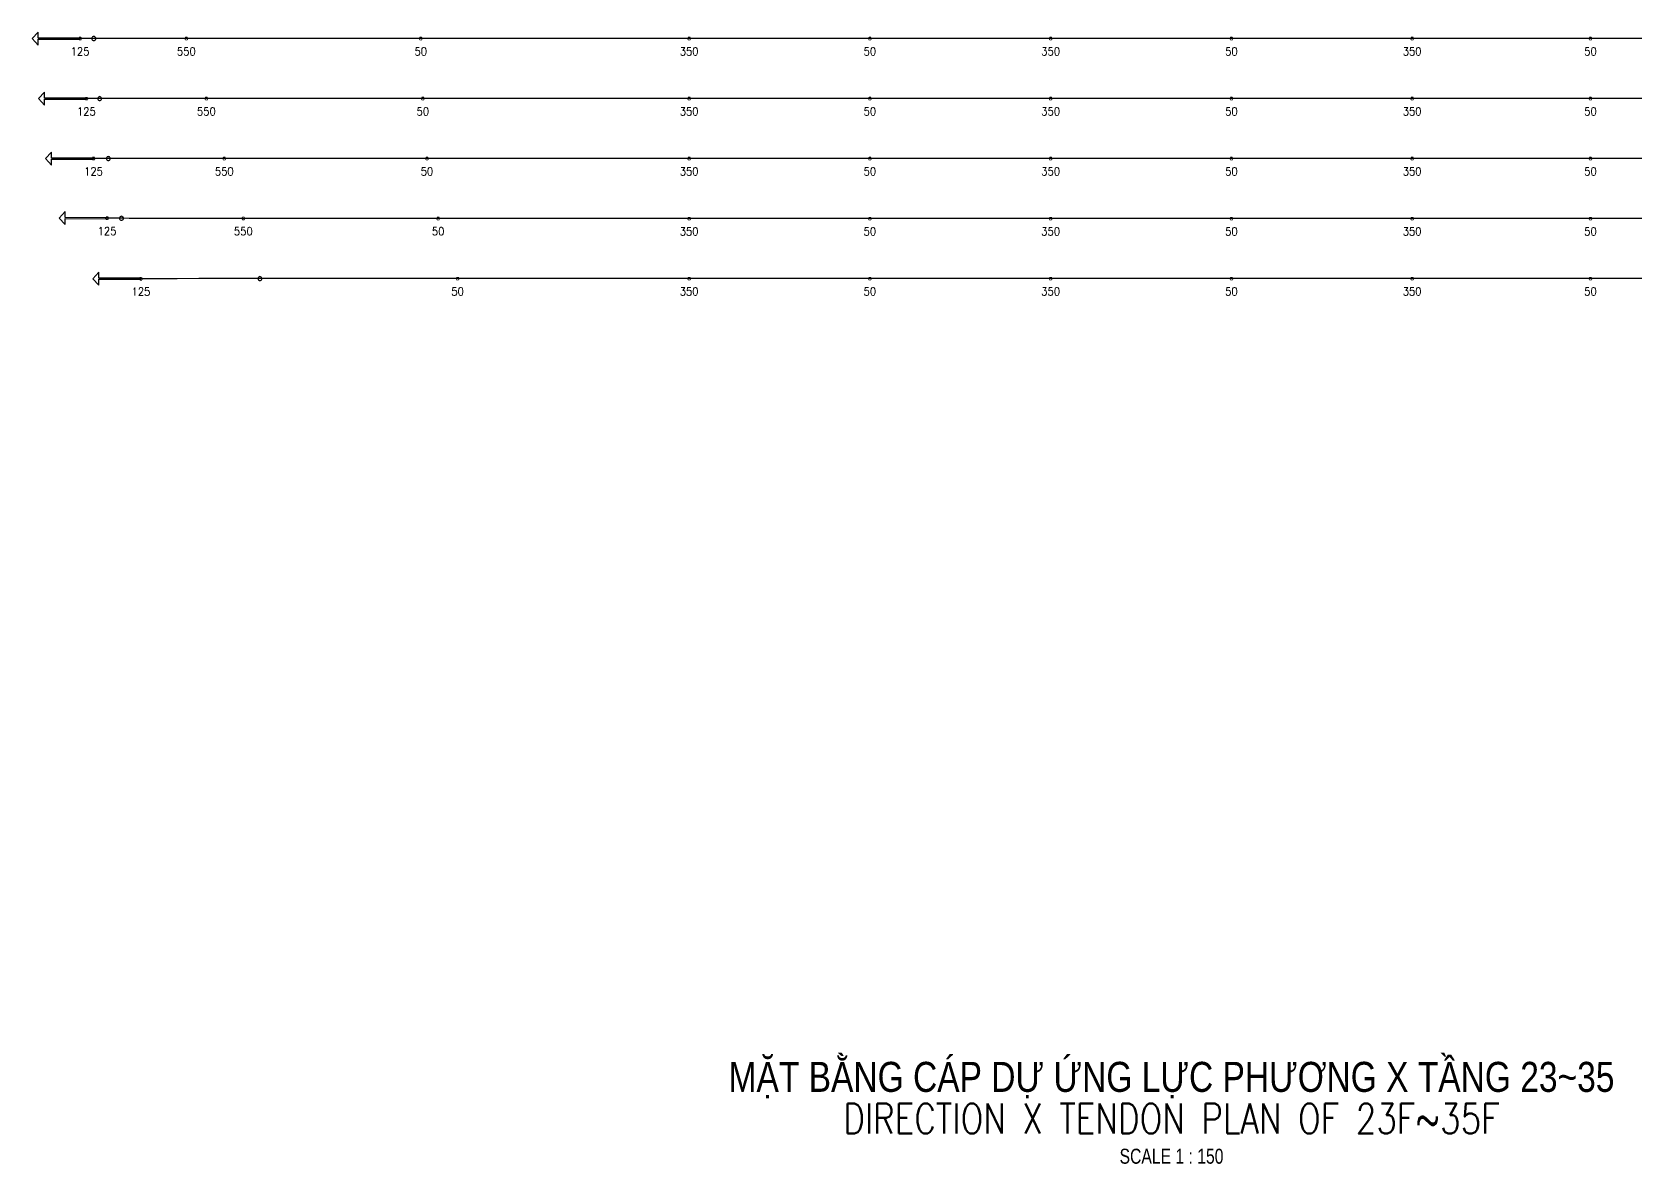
# Model space of a CAD drawing. Header units: millimetres. Extents: x -179076 to 505271, y -18667 to 80933.
# Drawn here: x 287479 to 327565, y 18374 to 46662 of the extents above; entities that cross this region are included whole.
import ezdxf
from ezdxf.enums import TextEntityAlignment as Align

# ---------------------------------------------------------------- set-up
doc = ezdxf.new("R2010")
doc.units = ezdxf.units.MM
doc.layers.get('0').update_dxf_attribs({"lineweight": 20})
doc.layers.add('Current_plane_Tendon', color=7, linetype='Continuous', true_color=0xab0000)
for name, color, linetype, lineweight in [('NDC_S_ANNO', 7, 'Continuous', 20), ('NDC_S_ENG TITLE', 3, 'Continuous', 20), ('NDC_S_TEXT SYMBOL', 7, 'Continuous', 20), ('NDC_S_VN TITLE', 6, 'Continuous', 35)]:
    doc.layers.add(name, color=color, linetype=linetype, lineweight=lineweight)
doc.styles.add('NDC_ANNO', font='', dxfattribs={"width": 0.8})
doc.styles.add('NDC_EN TXT', font='romans.shx', dxfattribs={"width": 0.8})
doc.styles.add('NDC_VIE TXT', font='arial.ttf', dxfattribs={"width": 0.8})
doc.styles.get("Standard").update_dxf_attribs({"font": 'arial.ttf'})
doc.styles.get('NDC_ANNO').set_extended_font_data('Dotum')

# ---------------------------------------------------------------- blocks, each defined once
blk = doc.blocks.new('Drawing name_symbol')
at = {"layer": 'NDC_S_ENG TITLE', "style": 'NDC_EN TXT', "width": 0.8}
blk.add_attdef('SECTDET1', text='', height=5, dxfattribs=at).set_placement((0, 1.01), align=Align.CENTER)
at = {"layer": 'NDC_S_TEXT SYMBOL', "lineweight": 25, "style": 'NDC_ANNO', "width": 0.8}
blk.add_attdef('SSCALE', text='', height=2.5, dxfattribs=at).set_placement((0, -4), align=Align.CENTER)
at = {"layer": 'NDC_S_VN TITLE', "style": 'NDC_VIE TXT', "width": 0.8}
blk.add_attdef('SECTDET2', text='', height=5, dxfattribs=at).set_placement((0, 7.97), align=Align.CENTER)
blk = doc.blocks.new('CAPX112344')
at = {"layer": 'Current_plane_Tendon', "color": 14, "linetype": 'Continuous', "true_color": 0xab0000}
for points, elevation in [([(413375, 305315), (412325, 305315), (412325, 305465), (412175, 305303), (412325, 305141), (412325, 305291), (413375, 305291)], 59), ([(413768, 305303), (413765, 305319), (413758, 305333), (413747, 305344), (413733, 305351), (413718, 305353), (413702, 305351), (413688, 305344), (413677, 305333), (413670, 305319), (413668, 305303), (413670, 305288), (413677, 305274), (413688, 305263), (413702, 305256), (413718, 305253), (413733, 305256), (413747, 305263), (413758, 305274), (413765, 305288), (413768, 305303)], 180), ([(413533, 303814), (412483, 303814), (412483, 303964), (412333, 303802), (412483, 303640), (412483, 303790), (413533, 303790)], 58), ([(413914, 303802), (413911, 303817), (413904, 303831), (413893, 303842), (413879, 303849), (413864, 303852), (413848, 303849), (413834, 303842), (413823, 303831), (413816, 303817), (413814, 303802), (413816, 303786), (413823, 303773), (413834, 303761), (413848, 303754), (413864, 303752), (413879, 303754), (413893, 303761), (413904, 303773), (413911, 303786), (413914, 303802)], 180), ([(413711, 302316), (412661, 302316), (412661, 302466), (412511, 302304), (412661, 302142), (412661, 302292), (413711, 302292)], 55), ([(414131, 302304), (414128, 302319), (414121, 302333), (414110, 302344), (414096, 302351), (414081, 302354), (414065, 302351), (414051, 302344), (414040, 302333), (414033, 302319), (414031, 302304), (414033, 302288), (414040, 302274), (414051, 302263), (414065, 302256), (414081, 302254), (414096, 302256), (414110, 302263), (414121, 302274), (414128, 302288), (414131, 302304)], 180), ([(414050, 300825), (413000, 300830), (413001, 300980), (412850, 300818), (413000, 300656), (413000, 300806), (414050, 300801)], 61), ([(414459, 300811), (414456, 300827), (414449, 300841), (414438, 300852), (414424, 300859), (414409, 300861), (414393, 300859), (414379, 300852), (414368, 300841), (414361, 300827), (414359, 300811), (414361, 300796), (414368, 300782), (414379, 300771), (414393, 300764), (414409, 300761), (414424, 300764), (414438, 300771), (414449, 300782), (414456, 300796), (414459, 300811)], 180), ([(414895, 299313), (413845, 299313), (413845, 299463), (413695, 299301), (413845, 299139), (413845, 299289), (414895, 299289)], 64), ([(417920, 299303), (417917, 299319), (417910, 299333), (417899, 299344), (417885, 299351), (417870, 299353), (417854, 299351), (417840, 299344), (417829, 299333), (417822, 299319), (417820, 299303), (417822, 299288), (417829, 299274), (417840, 299263), (417854, 299256), (417870, 299253), (417885, 299256), (417899, 299263), (417910, 299274), (417917, 299288), (417920, 299303)], 189)]:
    blk.add_lwpolyline(points, close=True, dxfattribs=dict(at, elevation=elevation))
for points, elevation in [([(413415, 305303, 20, 20, 0), (413395, 305338, 20, 20, 0), (413355, 305338, 20, 20, 0), (413335, 305303, 20, 20, 0), (413355, 305269, 20, 20, 0), (413395, 305269, 20, 20, 0)], 59), ([(416070, 305303, 20, 20, 0), (416050, 305338, 20, 20, 0), (416010, 305338, 20, 20, 0), (415990, 305303, 20, 20, 0), (416010, 305269, 20, 20, 0), (416050, 305269, 20, 20, 0)], 130), ([(421929, 305303, 20, 20, 0), (421909, 305338, 20, 20, 0), (421869, 305338, 20, 20, 0), (421849, 305303, 20, 20, 0), (421869, 305269, 20, 20, 0), (421909, 305269, 20, 20, 0)], -20), ([(428637, 305303, 20, 20, 0), (428617, 305338, 20, 20, 0), (428577, 305338, 20, 20, 0), (428557, 305303, 20, 20, 0), (428577, 305269, 20, 20, 0), (428617, 305269, 20, 20, 0)], 130), ([(433155, 305303, 20, 20, 0), (433135, 305338, 20, 20, 0), (433095, 305338, 20, 20, 0), (433075, 305303, 20, 20, 0), (433095, 305269, 20, 20, 0), (433135, 305269, 20, 20, 0)], -20), ([(437672, 305303, 20, 20, 0), (437652, 305338, 20, 20, 0), (437612, 305338, 20, 20, 0), (437592, 305303, 20, 20, 0), (437612, 305269, 20, 20, 0), (437652, 305269, 20, 20, 0)], 130), ([(442190, 305303, 20, 20, 0), (442170, 305338, 20, 20, 0), (442130, 305338, 20, 20, 0), (442110, 305303, 20, 20, 0), (442130, 305269, 20, 20, 0), (442170, 305269, 20, 20, 0)], -20), ([(446707, 305303, 20, 20, 0), (446687, 305338, 20, 20, 0), (446647, 305338, 20, 20, 0), (446627, 305303, 20, 20, 0), (446647, 305269, 20, 20, 0), (446687, 305269, 20, 20, 0)], 130), ([(451163, 305303, 20, 20, 0), (451143, 305338, 20, 20, 0), (451103, 305338, 20, 20, 0), (451083, 305303, 20, 20, 0), (451103, 305269, 20, 20, 0), (451143, 305269, 20, 20, 0)], -20), ([(413573, 303802, 20, 20, 0), (413553, 303837, 20, 20, 0), (413513, 303837, 20, 20, 0), (413493, 303802, 20, 20, 0), (413513, 303767, 20, 20, 0), (413553, 303767, 20, 20, 0)], 58), ([(416571, 303803, 20, 20, 0), (416551, 303838, 20, 20, 0), (416511, 303838, 20, 20, 0), (416491, 303803, 20, 20, 0), (416511, 303769, 20, 20, 0), (416551, 303769, 20, 20, 0)], 130), ([(421980, 303803, 20, 20, 0), (421960, 303838, 20, 20, 0), (421920, 303838, 20, 20, 0), (421900, 303803, 20, 20, 0), (421920, 303769, 20, 20, 0), (421960, 303769, 20, 20, 0)], -20), ([(428637, 303803, 20, 20, 0), (428617, 303838, 20, 20, 0), (428577, 303838, 20, 20, 0), (428557, 303803, 20, 20, 0), (428577, 303769, 20, 20, 0), (428617, 303769, 20, 20, 0)], 130), ([(433155, 303803, 20, 20, 0), (433135, 303838, 20, 20, 0), (433095, 303838, 20, 20, 0), (433075, 303803, 20, 20, 0), (433095, 303769, 20, 20, 0), (433135, 303769, 20, 20, 0)], -20), ([(437672, 303803, 20, 20, 0), (437652, 303838, 20, 20, 0), (437612, 303838, 20, 20, 0), (437592, 303803, 20, 20, 0), (437612, 303769, 20, 20, 0), (437652, 303769, 20, 20, 0)], 130), ([(442190, 303803, 20, 20, 0), (442170, 303838, 20, 20, 0), (442130, 303838, 20, 20, 0), (442110, 303803, 20, 20, 0), (442130, 303769, 20, 20, 0), (442170, 303769, 20, 20, 0)], -20), ([(446707, 303803, 20, 20, 0), (446687, 303838, 20, 20, 0), (446647, 303838, 20, 20, 0), (446627, 303803, 20, 20, 0), (446647, 303769, 20, 20, 0), (446687, 303769, 20, 20, 0)], 130), ([(451163, 303803, 20, 20, 0), (451143, 303838, 20, 20, 0), (451103, 303838, 20, 20, 0), (451083, 303803, 20, 20, 0), (451103, 303769, 20, 20, 0), (451143, 303769, 20, 20, 0)], -20), ([(413751, 302304, 20, 20, 0), (413731, 302339, 20, 20, 0), (413691, 302339, 20, 20, 0), (413671, 302304, 20, 20, 0), (413691, 302269, 20, 20, 0), (413731, 302269, 20, 20, 0)], 55), ([(417018, 302303, 20, 20, 0), (416998, 302338, 20, 20, 0), (416958, 302338, 20, 20, 0), (416938, 302303, 20, 20, 0), (416958, 302269, 20, 20, 0), (416998, 302269, 20, 20, 0)], 130), ([(422085, 302303, 20, 20, 0), (422065, 302338, 20, 20, 0), (422025, 302338, 20, 20, 0), (422005, 302303, 20, 20, 0), (422025, 302269, 20, 20, 0), (422065, 302269, 20, 20, 0)], -20), ([(428637, 302303, 20, 20, 0), (428617, 302338, 20, 20, 0), (428577, 302338, 20, 20, 0), (428557, 302303, 20, 20, 0), (428577, 302269, 20, 20, 0), (428617, 302269, 20, 20, 0)], 130), ([(433155, 302303, 20, 20, 0), (433135, 302338, 20, 20, 0), (433095, 302338, 20, 20, 0), (433075, 302303, 20, 20, 0), (433095, 302269, 20, 20, 0), (433135, 302269, 20, 20, 0)], -20), ([(437672, 302303, 20, 20, 0), (437652, 302338, 20, 20, 0), (437612, 302338, 20, 20, 0), (437592, 302303, 20, 20, 0), (437612, 302269, 20, 20, 0), (437652, 302269, 20, 20, 0)], 130), ([(442190, 302303, 20, 20, 0), (442170, 302338, 20, 20, 0), (442130, 302338, 20, 20, 0), (442110, 302303, 20, 20, 0), (442130, 302269, 20, 20, 0), (442170, 302269, 20, 20, 0)], -20), ([(446707, 302303, 20, 20, 0), (446687, 302338, 20, 20, 0), (446647, 302338, 20, 20, 0), (446627, 302303, 20, 20, 0), (446647, 302269, 20, 20, 0), (446687, 302269, 20, 20, 0)], 130), ([(451163, 302303, 20, 20, 0), (451143, 302338, 20, 20, 0), (451103, 302338, 20, 20, 0), (451083, 302303, 20, 20, 0), (451103, 302269, 20, 20, 0), (451143, 302269, 20, 20, 0)], -20), ([(414090, 300813, 20, 20, 0), (414070, 300848, 20, 20, 0), (414030, 300848, 20, 20, 0), (414010, 300813, 20, 20, 0), (414030, 300778, 20, 20, 0), (414070, 300778, 20, 20, 0)], 61), ([(417494, 300807, 20, 20, 0), (417474, 300842, 20, 20, 0), (417434, 300842, 20, 20, 0), (417414, 300807, 20, 20, 0), (417434, 300773, 20, 20, 0), (417474, 300773, 20, 20, 0)], 114), ([(422363, 300806, 20, 20, 0), (422343, 300840, 20, 20, 0), (422303, 300840, 20, 20, 0), (422283, 300806, 20, 20, 0), (422303, 300771, 20, 20, 0), (422343, 300771, 20, 20, 0)], -20), ([(428637, 300803, 20, 20, 0), (428617, 300838, 20, 20, 0), (428577, 300838, 20, 20, 0), (428557, 300803, 20, 20, 0), (428577, 300769, 20, 20, 0), (428617, 300769, 20, 20, 0)], 130), ([(433155, 300803, 20, 20, 0), (433135, 300838, 20, 20, 0), (433095, 300838, 20, 20, 0), (433075, 300803, 20, 20, 0), (433095, 300769, 20, 20, 0), (433135, 300769, 20, 20, 0)], -20), ([(437672, 300803, 20, 20, 0), (437652, 300838, 20, 20, 0), (437612, 300838, 20, 20, 0), (437592, 300803, 20, 20, 0), (437612, 300769, 20, 20, 0), (437652, 300769, 20, 20, 0)], 130), ([(442190, 300803, 20, 20, 0), (442170, 300838, 20, 20, 0), (442130, 300838, 20, 20, 0), (442110, 300803, 20, 20, 0), (442130, 300769, 20, 20, 0), (442170, 300769, 20, 20, 0)], -20), ([(446707, 300803, 20, 20, 0), (446687, 300838, 20, 20, 0), (446647, 300838, 20, 20, 0), (446627, 300803, 20, 20, 0), (446647, 300769, 20, 20, 0), (446687, 300769, 20, 20, 0)], 130), ([(451163, 300803, 20, 20, 0), (451143, 300838, 20, 20, 0), (451103, 300838, 20, 20, 0), (451083, 300803, 20, 20, 0), (451103, 300769, 20, 20, 0), (451143, 300769, 20, 20, 0)], -20), ([(414935, 299301, 20, 20, 0), (414915, 299335, 20, 20, 0), (414875, 299335, 20, 20, 0), (414855, 299301, 20, 20, 0), (414875, 299266, 20, 20, 0), (414915, 299266, 20, 20, 0)], 64), ([(422851, 299303, 20, 20, 0), (422831, 299338, 20, 20, 0), (422791, 299338, 20, 20, 0), (422771, 299303, 20, 20, 0), (422791, 299269, 20, 20, 0), (422831, 299269, 20, 20, 0)], -20), ([(428637, 299303, 20, 20, 0), (428617, 299338, 20, 20, 0), (428577, 299338, 20, 20, 0), (428557, 299303, 20, 20, 0), (428577, 299269, 20, 20, 0), (428617, 299269, 20, 20, 0)], 130), ([(433155, 299303, 20, 20, 0), (433135, 299338, 20, 20, 0), (433095, 299338, 20, 20, 0), (433075, 299303, 20, 20, 0), (433095, 299269, 20, 20, 0), (433135, 299269, 20, 20, 0)], -20), ([(437672, 299303, 20, 20, 0), (437652, 299338, 20, 20, 0), (437612, 299338, 20, 20, 0), (437592, 299303, 20, 20, 0), (437612, 299269, 20, 20, 0), (437652, 299269, 20, 20, 0)], 130), ([(442190, 299303, 20, 20, 0), (442170, 299338, 20, 20, 0), (442130, 299338, 20, 20, 0), (442110, 299303, 20, 20, 0), (442130, 299269, 20, 20, 0), (442170, 299269, 20, 20, 0)], -20), ([(446707, 299303, 20, 20, 0), (446687, 299338, 20, 20, 0), (446647, 299338, 20, 20, 0), (446627, 299303, 20, 20, 0), (446647, 299269, 20, 20, 0), (446687, 299269, 20, 20, 0)], 130), ([(451163, 299303, 20, 20, 0), (451143, 299338, 20, 20, 0), (451103, 299338, 20, 20, 0), (451083, 299303, 20, 20, 0), (451103, 299269, 20, 20, 0), (451143, 299269, 20, 20, 0)], -20)]:
    blk.add_lwpolyline(points, format="xyseb", close=True, dxfattribs=dict(at, elevation=elevation))
for points in [[(415182, 305303, 130), (415028, 305303, 129), (414875, 305303, 127), (414721, 305303, 123), (414567, 305303, 118), (414414, 305303, 111), (413948, 305303, 224), (413794, 305303, 214), (413641, 305303, 203), (413487, 305303, 190), (413334, 305303, 176)], [(428597, 305303, 130), (427759, 305303, 125), (426920, 305303, 111), (426082, 305303, 88), (425243, 305303, 55), (424405, 305303, 22), (423566, 305303, -1), (422728, 305303, -15), (421889, 305303, -20), (421051, 305303, -15), (420212, 305303, -1), (419374, 305303, 22), (418536, 305303, 55), (417697, 305303, 88), (416859, 305303, 111), (416020, 305303, 125), (415182, 305303, 130)], [(437632, 305303, 130), (437067, 305303, 125), (436503, 305303, 111), (435938, 305303, 88), (435373, 305303, 55), (434809, 305303, 22), (434244, 305303, -1), (433679, 305303, -15), (433115, 305303, -20), (432550, 305303, -15), (431985, 305303, -1), (431420, 305303, 22), (430856, 305303, 55), (430291, 305303, 88), (429726, 305303, 111), (429162, 305303, 125), (428597, 305303, 130)], [(446667, 305303, 130), (446102, 305303, 125), (445538, 305303, 111), (444973, 305303, 88), (444408, 305303, 55), (443844, 305303, 22), (443279, 305303, -1), (442714, 305303, -15), (442150, 305303, -20), (441585, 305303, -15), (441020, 305303, -1), (440456, 305303, 22), (439891, 305303, 55), (439326, 305303, 88), (438761, 305303, 111), (438197, 305303, 125), (437632, 305303, 130)], [(455578, 305303, 130), (455022, 305303, 125), (454465, 305303, 111), (453908, 305303, 88), (453351, 305303, 55), (452794, 305303, 22), (452237, 305303, -1), (451680, 305303, -15), (451123, 305303, -20), (450566, 305303, -15), (450009, 305303, -1), (449452, 305303, 22), (448895, 305303, 55), (448338, 305303, 88), (447781, 305303, 111), (447224, 305303, 125), (446667, 305303, 130)], [(415282, 303803, 130), (415150, 303803, 129), (415018, 303803, 128), (414886, 303803, 124), (414754, 303803, 120), (414293, 303802, 236), (414161, 303802, 229), (414029, 303802, 221), (413897, 303802, 212), (413765, 303802, 202), (413633, 303802, 190), (413501, 303802, 177)], [(428597, 303803, 130), (427765, 303803, 125), (426933, 303803, 111), (426100, 303803, 88), (425268, 303803, 55), (424436, 303803, 22), (423604, 303803, -1), (422772, 303803, -15), (421940, 303803, -20), (421107, 303803, -15), (420275, 303803, -1), (419443, 303803, 22), (418611, 303803, 55), (417779, 303803, 88), (416947, 303803, 111), (416114, 303803, 125), (415282, 303803, 130)], [(437632, 303803, 130), (437067, 303803, 125), (436503, 303803, 111), (435938, 303803, 88), (435373, 303803, 55), (434809, 303803, 22), (434244, 303803, -1), (433679, 303803, -15), (433115, 303803, -20), (432550, 303803, -15), (431985, 303803, -1), (431420, 303803, 22), (430856, 303803, 55), (430291, 303803, 88), (429726, 303803, 111), (429162, 303803, 125), (428597, 303803, 130)], [(446667, 303803, 130), (446102, 303803, 125), (445538, 303803, 111), (444973, 303803, 88), (444408, 303803, 55), (443844, 303803, 22), (443279, 303803, -1), (442714, 303803, -15), (442150, 303803, -20), (441585, 303803, -15), (441020, 303803, -1), (440456, 303803, 22), (439891, 303803, 55), (439326, 303803, 88), (438761, 303803, 111), (438197, 303803, 125), (437632, 303803, 130)], [(455578, 303803, 130), (455022, 303803, 125), (454465, 303803, 111), (453908, 303803, 88), (453351, 303803, 55), (452794, 303803, 22), (452237, 303803, -1), (451680, 303803, -15), (451123, 303803, -20), (450566, 303803, -15), (450009, 303803, -1), (449452, 303803, 22), (448895, 303803, 55), (448338, 303803, 88), (447781, 303803, 111), (447224, 303803, 125), (446667, 303803, 130)], [(415492, 302303, 130), (415345, 302303, 129), (415197, 302303, 127), (414746, 302304, 248), (414598, 302304, 243), (414450, 302304, 236), (414302, 302304, 228), (414155, 302304, 218), (414007, 302304, 207), (413859, 302304, 194), (413711, 302304, 180)], [(428597, 302303, 130), (427778, 302303, 125), (426959, 302303, 111), (426140, 302303, 88), (425321, 302303, 55), (424502, 302303, 22), (423683, 302303, -1), (422864, 302303, -15), (422045, 302303, -20), (421226, 302303, -15), (420407, 302303, -1), (419588, 302303, 22), (418768, 302303, 55), (417949, 302303, 88), (417130, 302303, 111), (416311, 302303, 125), (415492, 302303, 130)], [(437632, 302303, 130), (437067, 302303, 125), (436503, 302303, 111), (435938, 302303, 88), (435373, 302303, 55), (434809, 302303, 22), (434244, 302303, -1), (433679, 302303, -15), (433115, 302303, -20), (432550, 302303, -15), (431985, 302303, -1), (431420, 302303, 22), (430856, 302303, 55), (430291, 302303, 88), (429726, 302303, 111), (429162, 302303, 125), (428597, 302303, 130)], [(446667, 302303, 130), (446102, 302303, 125), (445538, 302303, 111), (444973, 302303, 88), (444408, 302303, 55), (443844, 302303, 22), (443279, 302303, -1), (442714, 302303, -15), (442150, 302303, -20), (441585, 302303, -15), (441020, 302303, -1), (440456, 302303, 22), (439891, 302303, 55), (439326, 302303, 88), (438761, 302303, 111), (438197, 302303, 125), (437632, 302303, 130)], [(455578, 302303, 130), (455022, 302303, 125), (454465, 302303, 111), (453908, 302303, 88), (453351, 302303, 55), (452794, 302303, 22), (452237, 302303, -1), (451680, 302303, -15), (451123, 302303, -20), (450566, 302303, -15), (450009, 302303, -1), (449452, 302303, 22), (448895, 302303, 55), (448338, 302303, 88), (447781, 302303, 111), (447224, 302303, 125), (446667, 302303, 130)], [(416049, 300808, 130), (415894, 300808, 129), (415738, 300809, 128), (415583, 300810, 124), (415428, 300810, 120), (414913, 300809, 234), (414758, 300810, 227), (414603, 300810, 219), (414448, 300811, 210), (414292, 300812, 199), (414137, 300812, 187), (414050, 300813, 180)], [(428597, 300803, 130), (427813, 300804, 125), (427028, 300804, 111), (426244, 300804, 88), (425460, 300804, 55), (424676, 300805, 22), (423891, 300805, -1), (423107, 300805, -15), (422323, 300806, -20), (421539, 300806, -15), (420754, 300806, -1), (419970, 300806, 22), (419186, 300807, 55), (418402, 300807, 88), (417617, 300807, 111), (416833, 300807, 125), (416049, 300808, 130)], [(437632, 300803, 130), (437067, 300803, 125), (436503, 300803, 111), (435938, 300803, 88), (435373, 300803, 55), (434809, 300803, 22), (434244, 300803, -1), (433679, 300803, -15), (433115, 300803, -20), (432550, 300803, -15), (431985, 300803, -1), (431420, 300803, 22), (430856, 300803, 55), (430291, 300803, 88), (429726, 300803, 111), (429162, 300803, 125), (428597, 300803, 130)], [(446667, 300803, 130), (446102, 300803, 125), (445538, 300803, 111), (444973, 300803, 88), (444408, 300803, 55), (443844, 300803, 22), (443279, 300803, -1), (442714, 300803, -15), (442150, 300803, -20), (441585, 300803, -15), (441020, 300803, -1), (440456, 300803, 22), (439891, 300803, 55), (439326, 300803, 88), (438761, 300803, 111), (438197, 300803, 125), (437632, 300803, 130)], [(455578, 300803, 130), (455022, 300803, 125), (454465, 300803, 111), (453908, 300803, 88), (453351, 300803, 55), (452794, 300803, 22), (452237, 300803, -1), (451680, 300803, -15), (451123, 300803, -20), (450566, 300803, -15), (450009, 300803, -1), (449452, 300803, 22), (448895, 300803, 55), (448338, 300803, 88), (447781, 300803, 111), (447224, 300803, 125), (446667, 300803, 130)], [(417025, 299303, 130), (416853, 299303, 129), (416682, 299303, 128), (416511, 299303, 124), (416339, 299303, 120), (415800, 299301, 115), (415629, 299301, 108), (415458, 299301, 100), (415286, 299301, 90), (415115, 299301, 80), (414944, 299301, 68), (414895, 299301, 64)], [(428597, 299303, 130), (427874, 299303, 125), (427150, 299303, 111), (426427, 299303, 88), (425704, 299303, 55), (424981, 299303, 22), (424257, 299303, -1), (423534, 299303, -15), (422811, 299303, -20), (422088, 299303, -15), (421364, 299303, -1), (420641, 299303, 22), (419918, 299303, 55), (419194, 299303, 88), (418471, 299303, 111), (417748, 299303, 125), (417025, 299303, 130)], [(437632, 299303, 130), (437067, 299303, 125), (436503, 299303, 111), (435938, 299303, 88), (435373, 299303, 55), (434809, 299303, 22), (434244, 299303, -1), (433679, 299303, -15), (433115, 299303, -20), (432550, 299303, -15), (431985, 299303, -1), (431420, 299303, 22), (430856, 299303, 55), (430291, 299303, 88), (429726, 299303, 111), (429162, 299303, 125), (428597, 299303, 130)], [(446667, 299303, 130), (446102, 299303, 125), (445538, 299303, 111), (444973, 299303, 88), (444408, 299303, 55), (443844, 299303, 22), (443279, 299303, -1), (442714, 299303, -15), (442150, 299303, -20), (441585, 299303, -15), (441020, 299303, -1), (440456, 299303, 22), (439891, 299303, 55), (439326, 299303, 88), (438761, 299303, 111), (438197, 299303, 125), (437632, 299303, 130)], [(455578, 299303, 130), (455022, 299303, 125), (454465, 299303, 111), (453908, 299303, 88), (453351, 299303, 55), (452794, 299303, 22), (452237, 299303, -1), (451680, 299303, -15), (451123, 299303, -20), (450566, 299303, -15), (450009, 299303, -1), (449452, 299303, 22), (448895, 299303, 55), (448338, 299303, 88), (447781, 299303, 111), (447224, 299303, 125), (446667, 299303, 130)]]:
    blk.add_polyline3d(points, dxfattribs=at)
at = {"layer": 'Current_plane_Tendon', "color": 14, "linetype": 'Continuous', "true_color": 0xab0000, "char_height": 200, "attachment_point": 5}
for s, insert in [('\\FSTANDARD.shx;125', (413375, 304983, 180)), ('\\FSTANDARD.shx;550', (416030, 304983, 130)), ('\\FSTANDARD.shx;50', (421889, 304983, -20)), ('\\FSTANDARD.shx;350', (428597, 304983, 130)), ('\\FSTANDARD.shx;50', (433115, 304983, -20)), ('\\FSTANDARD.shx;350', (437632, 304983, 130)), ('\\FSTANDARD.shx;50', (442150, 304983, -20)), ('\\FSTANDARD.shx;350', (446667, 304983, 130)), ('\\FSTANDARD.shx;50', (451123, 304983, -20)), ('\\FSTANDARD.shx;125', (413533, 303482, 180)), ('\\FSTANDARD.shx;550', (416531, 303483, 130)), ('\\FSTANDARD.shx;50', (421940, 303483, -20)), ('\\FSTANDARD.shx;350', (428597, 303483, 130)), ('\\FSTANDARD.shx;50', (433115, 303483, -20)), ('\\FSTANDARD.shx;350', (437632, 303483, 130)), ('\\FSTANDARD.shx;50', (442150, 303483, -20)), ('\\FSTANDARD.shx;350', (446667, 303483, 130)), ('\\FSTANDARD.shx;50', (451123, 303483, -20)), ('\\FSTANDARD.shx;125', (413711, 301984, 180)), ('\\FSTANDARD.shx;550', (416978, 301983, 130)), ('\\FSTANDARD.shx;50', (422045, 301983, -20)), ('\\FSTANDARD.shx;350', (428597, 301983, 130)), ('\\FSTANDARD.shx;50', (433115, 301983, -20)), ('\\FSTANDARD.shx;350', (437632, 301983, 130)), ('\\FSTANDARD.shx;50', (442150, 301983, -20)), ('\\FSTANDARD.shx;350', (446667, 301983, 130)), ('\\FSTANDARD.shx;50', (451123, 301983, -20)), ('\\FSTANDARD.shx;550', (417454, 300487, 114)), ('\\FSTANDARD.shx;50', (433115, 300483, -20)), ('\\FSTANDARD.shx;350', (437632, 300483, 130)), ('\\FSTANDARD.shx;50', (442150, 300483, -20)), ('\\FSTANDARD.shx;350', (446667, 300483, 130)), ('\\FSTANDARD.shx;50', (451123, 300483, -20)), ('\\FSTANDARD.shx;125', (414895, 298981, 64)), ('\\FSTANDARD.shx;50', (422811, 298983, -20)), ('\\FSTANDARD.shx;350', (428597, 298983, 130)), ('\\FSTANDARD.shx;50', (433115, 298983, -20)), ('\\FSTANDARD.shx;350', (437632, 298983, 130)), ('\\FSTANDARD.shx;50', (442150, 298983, -20)), ('\\FSTANDARD.shx;350', (446667, 298983, 130)), ('\\FSTANDARD.shx;50', (451123, 298983, -20))]:
    blk.add_mtext(s, dxfattribs=dict(at, insert=insert))
for s, insert, rotation in [('\\FSTANDARD.shx;125', (414049, 300493, 180), 359.7438), ('\\FSTANDARD.shx;50', (422323, 300486, -20), 359.9801), ('\\FSTANDARD.shx;350', (428597, 300483, 130), 359.9801)]:
    blk.add_mtext(s, dxfattribs=dict(at, insert=insert, rotation=rotation))
blk = doc.blocks.new('A$C31556b06')
at = {"layer": 'Current_plane_Tendon', "linetype": 'Continuous'}
blk.add_blockref('CAPX112344', (-396688, -355932, -180), dxfattribs=at)

msp = doc.modelspace()

# ---------------------------------------------------------------- block references
msp.add_blockref('A$C31556b06', (271992.5, 97128))
at = {"layer": 'NDC_S_ANNO', "xscale": 150, "yscale": 150, "zscale": 150}
msp.add_blockref('Drawing name_symbol', (315957.3, 18979), dxfattribs=at).add_auto_attribs({'SECTDET1': 'DIRECTION X TENDON PLAN OF 23F~35F', 'SECTDET2': 'MẶT BẰNG CÁP DỰ ỨNG LỰC PHƯƠNG X TẦNG 23~35', 'SSCALE': 'SCALE 1 : 150'})

doc.saveas('drawing.dxf')
